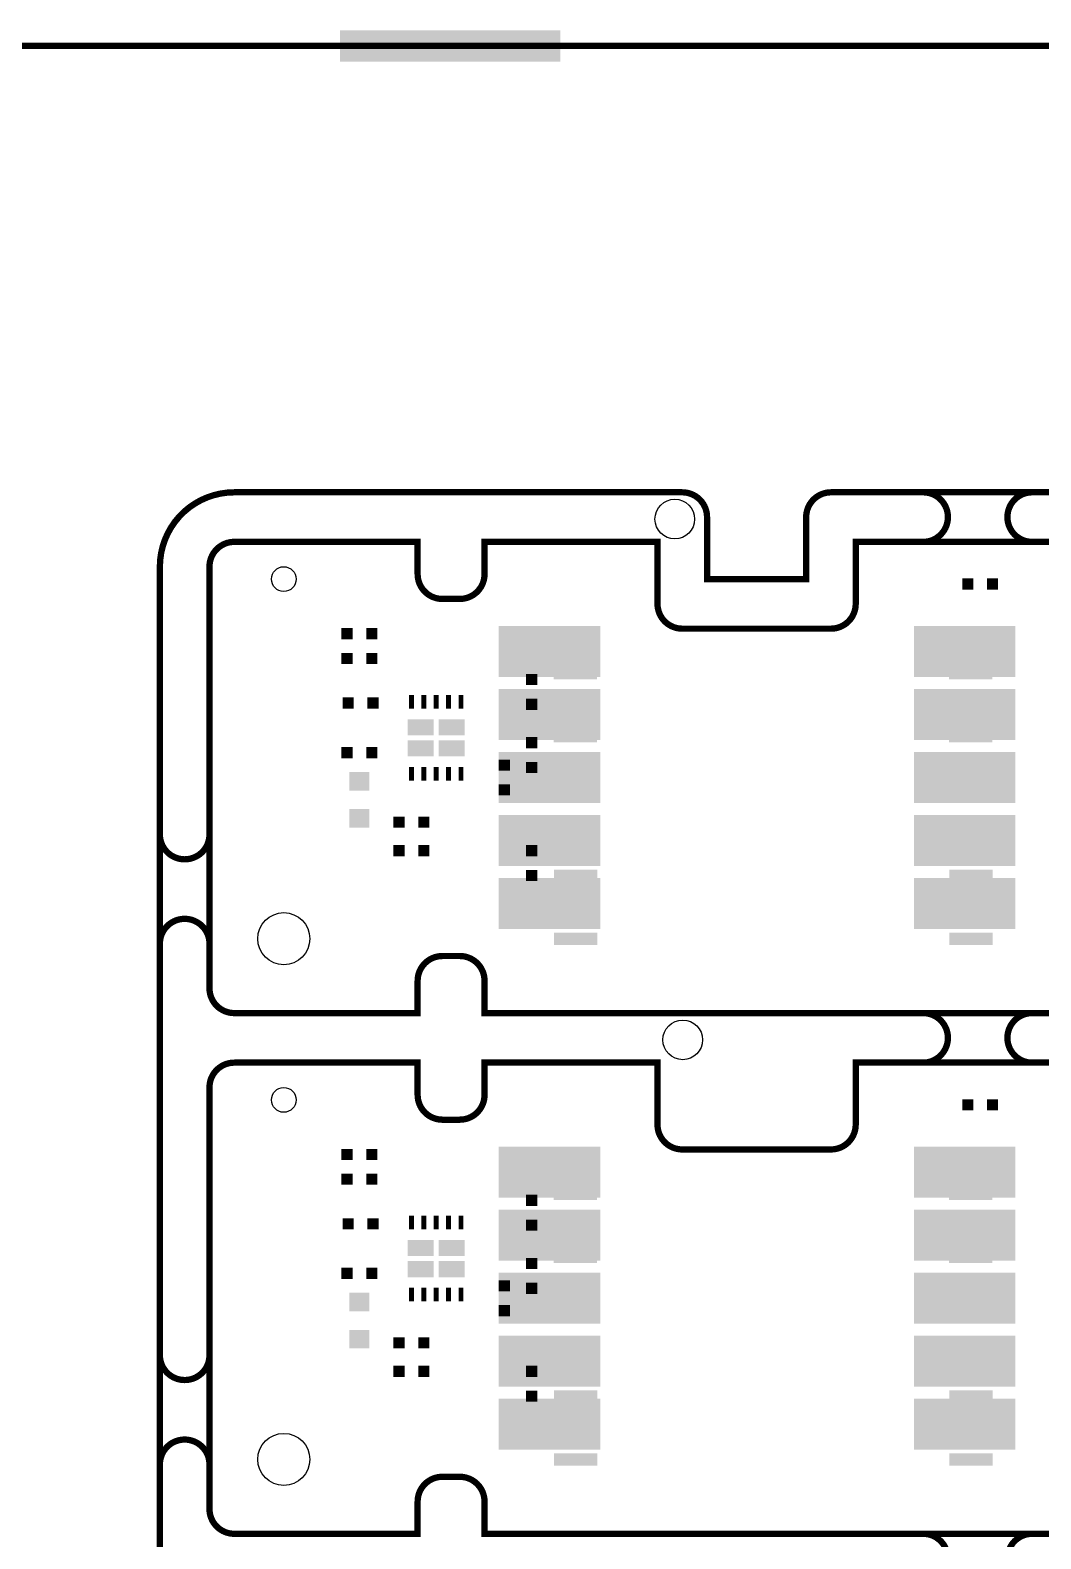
# Model space of a CAD drawing. Header units: inches. Extents: x -27 to 277, y -39 to 189.
# Drawn here: x 124.8 to 165.6, y 127.8 to 188.6 of the extents above; entities that cross this region are included whole.
import ezdxf

# ---------------------------------------------------------------- set-up
doc = ezdxf.new("R2010")
doc.units = ezdxf.units.IN
doc.header["$MEASUREMENT"] = 0
doc.layers.get('0').update_dxf_attribs({"color": 1})
for name, color, linetype in [('11_SPB', 52, 'Continuous'), ('12_SPT', 92, 'Continuous'), ('5_OL', 132, 'Continuous')]:
    doc.layers.add(name, color=color, linetype=linetype)

# ---------------------------------------------------------------- blocks, each defined once
blk = doc.blocks.new('D44ROUND2_10058X2_10058')
blk.add_circle((0, 0), 1.05)
blk = doc.blocks.new('D30RECTANGLE2_54X1_27')
blk.add_solid([(-1.27, -0.635), (1.27, -0.635), (-1.27, 0.635), (1.27, 0.635)])
blk = doc.blocks.new('D47ROUND1_6002X1_6002')
blk.add_circle((0, 0), 0.8)
blk = doc.blocks.new('D186RECTANGLE4_09999X2_05001')
blk.add_solid([(-2.049995, -1.025005), (2.049995, -1.025005), (-2.049995, 1.025005), (2.049995, 1.025005)])
blk = doc.blocks.new('D45ROUND1X1')
blk.add_circle((0, 0), 0.5)
blk = doc.blocks.new('D177SQUARE0_45001X0_45001')
blk.add_solid([(-0.225005, -0.225005), (0.225005, -0.225005), (-0.225005, 0.225005), (0.225005, 0.225005)])
blk = doc.blocks.new('D201RECTANGLE1_75001X0_48999')
blk.add_solid([(-0.875005, -0.244995), (0.875005, -0.244995), (-0.875005, 0.244995), (0.875005, 0.244995)])
blk = doc.blocks.new('D179RECTANGLE0_8X0_75001')
blk.add_solid([(-0.4, -0.375005), (0.4, -0.375005), (-0.4, 0.375005), (0.4, 0.375005)])
blk = doc.blocks.new('D203RECTANGLE0_2X0_55001')
blk.add_solid([(-0.1, -0.275005), (0.1, -0.275005), (-0.1, 0.275005), (0.1, 0.275005)])
blk = doc.blocks.new('D211RECTANGLE1_05001X0_65001')
blk.add_solid([(-0.525005, -0.325005), (0.525005, -0.325005), (-0.525005, 0.325005), (0.525005, 0.325005)])

msp = doc.modelspace()

# ---------------------------------------------------------------- linework, layer by layer
at = {"layer": '5_OL', "const_width": 0.254}
for points in [[(274.1295, 188.00064), (-24.5999, 188.00064)], [(132.99948, 169.99966), (151.0792, 169.99966)], [(157.08122, 169.99966), (251.00026, 169.99966)], [(152.07996, 168.9989), (152.07996, 166.49954), (156.08046, 166.49954), (156.08046, 168.9989)], [(140.40104, 166.7002), (140.40104, 168.00068), (132.99948, 168.00068)], [(140.40104, 166.7002), (140.40104, 168.00068), (132.99948, 168.00068)], [(150.08098, 165.49878), (150.08098, 168.00068), (143.10106, 168.00068), (143.10106, 166.7002)], [(150.08098, 165.49878), (150.08098, 168.00068), (143.10106, 168.00068), (143.10106, 166.7002)], [(249.9995, 163.4998), (249.9995, 168.00068), (158.07944, 168.00068), (158.07944, 165.49878)], [(249.9995, 163.4998), (249.9995, 168.00068), (158.07944, 168.00068), (158.07944, 165.49878)], [(129.99974, -18.00098), (129.99974, 166.99992)], [(132.00126, 166.99992), (132.00126, 149.9997)], [(132.00126, 166.99992), (132.00126, 149.9997)], [(142.1003, 165.69944), (141.39926, 165.69944)], [(142.1003, 165.69944), (141.39926, 165.69944)], [(157.08122, 164.50056), (151.0792, 164.50056)], [(157.08122, 164.50056), (151.0792, 164.50056)], [(143.10106, 150.29942), (143.10106, 148.99894), (249.9995, 148.99894), (249.9995, 153.49982)], [(143.10106, 150.29942), (143.10106, 148.99894), (249.9995, 148.99894), (249.9995, 153.49982)], [(141.39926, 151.30018), (142.1003, 151.30018)], [(141.39926, 151.30018), (142.1003, 151.30018)], [(132.99948, 148.99894), (140.40104, 148.99894), (140.40104, 150.29942)], [(132.99948, 148.99894), (140.40104, 148.99894), (140.40104, 150.29942)], [(140.40104, 145.69948), (140.40104, 146.99996), (132.99948, 146.99996)], [(140.40104, 145.69948), (140.40104, 146.99996), (132.99948, 146.99996)], [(150.08098, 144.5006), (150.08098, 146.99996), (143.10106, 146.99996), (143.10106, 145.69948)], [(150.08098, 144.5006), (150.08098, 146.99996), (143.10106, 146.99996), (143.10106, 145.69948)], [(249.9995, 142.49908), (249.9995, 146.99996), (158.07944, 146.99996), (158.07944, 144.5006)], [(249.9995, 142.49908), (249.9995, 146.99996), (158.07944, 146.99996), (158.07944, 144.5006)], [(132.00126, 145.9992), (132.00126, 128.99898)], [(132.00126, 145.9992), (132.00126, 128.99898)], [(142.1003, 144.70126), (141.39926, 144.70126)], [(142.1003, 144.69872), (141.39926, 144.69872)], [(157.08122, 143.49984), (151.0792, 143.49984)], [(157.08122, 143.49984), (151.0792, 143.49984)], [(143.10106, 129.2987), (143.10106, 128.00076), (249.9995, 128.00076), (249.9995, 132.4991)], [(143.10106, 129.30124), (143.10106, 128.00076), (249.9995, 128.00076), (249.9995, 132.4991)], [(141.39926, 130.29946), (142.1003, 130.29946)], [(141.39926, 130.29946), (142.1003, 130.29946)], [(132.99948, 128.00076), (140.40104, 128.00076), (140.40104, 129.30124)], [(132.99948, 128.00076), (140.40104, 128.00076), (140.40104, 129.2987)]]:
    msp.add_lwpolyline(points, dxfattribs=at)
for points in [[(129.99974, 166.99992, -0.414214), (132.99948, 169.99966)], [(151.0792, 169.99966, -0.414214), (152.07996, 168.9989)], [(156.08046, 168.9989, -0.414214), (157.08122, 169.99966)], [(160.79978, 169.99966, -0.414214), (161.80054, 168.9989)], [(164.20084, 168.9989, -0.41347), (165.19906, 169.99966)], [(161.80054, 168.9989, -0.414214), (160.79978, 168.00068)], [(165.19906, 168.00068, -0.413469), (164.20084, 168.9989)], [(132.99948, 168.00068, 0.414214), (132.00126, 166.99992)], [(132.99948, 168.00068, 0.414214), (132.00126, 166.99992)], [(141.39926, 165.69944, -0.414214), (140.40104, 166.7002)], [(141.39926, 165.69944, -0.414214), (140.40104, 166.7002)], [(143.10106, 166.7002, -0.414214), (142.1003, 165.69944)], [(143.10106, 166.7002, -0.414214), (142.1003, 165.69944)], [(151.0792, 164.50056, -0.413469), (150.08098, 165.49878)], [(151.0792, 164.50056, -0.413469), (150.08098, 165.49878)], [(158.07944, 165.49878, -0.413469), (157.08122, 164.50056)], [(158.07944, 165.49878, -0.413469), (157.08122, 164.50056)], [(131.0005, 155.19908, -0.414214), (129.99974, 156.19984)], [(132.00126, 156.19984, -0.414214), (131.0005, 155.19908)], [(129.99974, 151.80056, -0.414214), (131.0005, 152.79878)], [(131.0005, 152.79878, -0.41347), (132.00126, 151.80056)], [(140.40104, 150.29942, -0.41347), (141.39926, 151.30018)], [(140.40104, 150.29942, -0.41347), (141.39926, 151.30018)], [(142.1003, 151.30018, -0.414214), (143.10106, 150.29942)], [(142.1003, 151.30018, -0.414214), (143.10106, 150.29942)], [(132.00126, 149.9997, 0.41347), (132.99948, 148.99894)], [(132.00126, 149.9997, 0.41347), (132.99948, 148.99894)], [(160.79978, 148.99894, -0.41347), (161.80054, 148.00072)], [(160.79978, 148.99894, -0.41347), (161.80054, 148.00072)], [(164.20084, 148.00072, -0.413469), (165.19906, 148.99894)], [(164.20084, 148.00072, -0.413469), (165.19906, 148.99894)], [(161.80054, 148.00072, -0.414214), (160.79978, 146.99996)], [(161.80054, 148.00072, -0.414214), (160.79978, 146.99996)], [(165.19906, 146.99996, -0.414214), (164.20084, 148.00072)], [(165.19906, 146.99996, -0.414214), (164.20084, 148.00072)], [(132.99948, 146.99996, 0.414214), (132.00126, 145.9992)], [(132.99948, 146.99996, 0.414214), (132.00126, 145.9992)], [(141.39926, 144.69872, -0.414214), (140.40104, 145.69948)], [(141.39926, 144.70126, -0.413469), (140.40104, 145.69948)], [(143.10106, 145.69948, -0.414214), (142.1003, 144.69872)], [(143.10106, 145.69948, -0.414214), (142.1003, 144.70126)], [(151.0792, 143.49984, -0.414214), (150.08098, 144.5006)], [(151.0792, 143.49984, -0.414214), (150.08098, 144.5006)], [(158.07944, 144.5006, -0.41347), (157.08122, 143.49984)], [(158.07944, 144.5006, -0.41347), (157.08122, 143.49984)], [(131.0005, 134.2009, -0.41347), (129.99974, 135.19912)], [(131.0005, 134.2009, -0.41347), (129.99974, 135.19912)], [(132.00126, 135.19912, -0.414214), (131.0005, 134.2009)], [(132.00126, 135.19912, -0.414214), (131.0005, 134.2009)], [(129.99974, 130.79984, -0.414214), (131.0005, 131.8006)], [(129.99974, 130.79984, -0.414214), (131.0005, 131.8006)], [(131.0005, 131.8006, -0.414214), (132.00126, 130.79984)], [(131.0005, 131.8006, -0.414214), (132.00126, 130.79984)], [(140.40104, 129.2987, -0.41347), (141.39926, 130.29946)], [(140.40104, 129.30124, -0.413469), (141.39926, 130.29946)], [(142.1003, 130.29946, -0.414214), (143.10106, 129.2987)], [(142.1003, 130.29946, -0.41347), (143.10106, 129.30124)], [(132.00126, 128.99898, 0.413469), (132.99948, 128.00076)], [(132.00126, 128.99898, 0.413469), (132.99948, 128.00076)], [(160.79978, 128.00076, -0.414214), (161.80054, 127)], [(164.20084, 127, -0.41347), (165.19906, 128.00076)]]:
    msp.add_lwpolyline(points, format="xyb", dxfattribs=at)

# ---------------------------------------------------------------- block references
at = {"layer": '11_SPB'}
for name, p in [('D45ROUND1X1', (135.001, 166.49954)), ('D186RECTANGLE4_09999X2_05001', (145.72488, 163.58108)), ('D186RECTANGLE4_09999X2_05001', (162.47618, 163.58108)), ('D186RECTANGLE4_09999X2_05001', (145.72488, 161.04108)), ('D186RECTANGLE4_09999X2_05001', (162.47618, 161.04108)), ('D186RECTANGLE4_09999X2_05001', (145.72488, 158.50108)), ('D186RECTANGLE4_09999X2_05001', (162.47618, 158.50108)), ('D186RECTANGLE4_09999X2_05001', (145.72488, 155.96108)), ('D186RECTANGLE4_09999X2_05001', (162.47618, 155.96108)), ('D186RECTANGLE4_09999X2_05001', (145.72488, 153.42108)), ('D186RECTANGLE4_09999X2_05001', (162.47618, 153.42108)), ('D45ROUND1X1', (135.001, 145.49882)), ('D186RECTANGLE4_09999X2_05001', (145.72488, 142.58036)), ('D186RECTANGLE4_09999X2_05001', (162.47618, 142.58036)), ('D186RECTANGLE4_09999X2_05001', (145.72488, 140.04036)), ('D186RECTANGLE4_09999X2_05001', (162.47618, 140.04036)), ('D186RECTANGLE4_09999X2_05001', (145.72488, 137.50036)), ('D186RECTANGLE4_09999X2_05001', (162.47618, 137.50036)), ('D186RECTANGLE4_09999X2_05001', (145.72488, 134.96036)), ('D186RECTANGLE4_09999X2_05001', (162.47618, 134.96036)), ('D186RECTANGLE4_09999X2_05001', (145.72488, 132.42036)), ('D186RECTANGLE4_09999X2_05001', (162.47618, 132.42036))]:
    msp.add_blockref(name, p, dxfattribs=at)
at = {"layer": '12_SPT'}
for name, p in [('D45ROUND1X1', (135.001, 166.49954)), ('D177SQUARE0_45001X0_45001', (162.60064, 166.29888)), ('D177SQUARE0_45001X0_45001', (163.59886, 166.29888)), ('D177SQUARE0_45001X0_45001', (137.55116, 164.2999)), ('D177SQUARE0_45001X0_45001', (138.54938, 164.2999)), ('D177SQUARE0_45001X0_45001', (137.55116, 163.29914)), ('D177SQUARE0_45001X0_45001', (138.54938, 163.29914)), ('D177SQUARE0_45001X0_45001', (145.00098, 162.45078)), ('D201RECTANGLE1_75001X0_48999', (146.76882, 162.70478)), ('D201RECTANGLE1_75001X0_48999', (162.72002, 162.70478)), ('D177SQUARE0_45001X0_45001', (137.59942, 161.50082)), ('D177SQUARE0_45001X0_45001', (138.60018, 161.50082)), ('D203RECTANGLE0_2X0_55001', (140.14958, 161.54908)), ('D203RECTANGLE0_2X0_55001', (140.64996, 161.54908)), ('D203RECTANGLE0_2X0_55001', (141.15034, 161.54908)), ('D203RECTANGLE0_2X0_55001', (141.65072, 161.54908)), ('D203RECTANGLE0_2X0_55001', (142.1511, 161.54908)), ('D177SQUARE0_45001X0_45001', (145.00098, 161.45002)), ('D201RECTANGLE1_75001X0_48999', (146.76882, 161.43478)), ('D201RECTANGLE1_75001X0_48999', (162.72002, 161.43478)), ('D211RECTANGLE1_05001X0_65001', (140.5255, 160.52546)), ('D211RECTANGLE1_05001X0_65001', (141.77518, 160.52546)), ('D177SQUARE0_45001X0_45001', (145.00098, 159.90062)), ('D201RECTANGLE1_75001X0_48999', (146.76882, 160.16478)), ('D201RECTANGLE1_75001X0_48999', (162.72002, 160.16478)), ('D177SQUARE0_45001X0_45001', (137.55116, 159.4993)), ('D177SQUARE0_45001X0_45001', (138.54938, 159.4993)), ('D211RECTANGLE1_05001X0_65001', (140.5255, 159.67456)), ('D211RECTANGLE1_05001X0_65001', (141.77518, 159.67456)), ('D203RECTANGLE0_2X0_55001', (140.14958, 158.65094)), ('D203RECTANGLE0_2X0_55001', (140.64996, 158.65094)), ('D203RECTANGLE0_2X0_55001', (141.15034, 158.65094)), ('D203RECTANGLE0_2X0_55001', (141.65072, 158.65094)), ('D203RECTANGLE0_2X0_55001', (142.1511, 158.65094)), ('D177SQUARE0_45001X0_45001', (143.90116, 158.99892)), ('D177SQUARE0_45001X0_45001', (145.00098, 158.89986)), ('D201RECTANGLE1_75001X0_48999', (146.76882, 158.89478)), ('D201RECTANGLE1_75001X0_48999', (162.72002, 158.89478)), ('D179RECTANGLE0_8X0_75001', (138.049, 158.34868)), ('D177SQUARE0_45001X0_45001', (143.90116, 158.0007)), ('D179RECTANGLE0_8X0_75001', (138.049, 156.85008)), ('D177SQUARE0_45001X0_45001', (139.6492, 156.70022)), ('D177SQUARE0_45001X0_45001', (140.64996, 156.70022)), ('D177SQUARE0_45001X0_45001', (139.6492, 155.5496)), ('D177SQUARE0_45001X0_45001', (140.64996, 155.5496)), ('D177SQUARE0_45001X0_45001', (145.00098, 155.5496)), ('D201RECTANGLE1_75001X0_48999', (146.77898, 155.8036)), ('D201RECTANGLE1_75001X0_48999', (162.73018, 155.8036)), ('D177SQUARE0_45001X0_45001', (145.00098, 154.54884)), ('D201RECTANGLE1_75001X0_48999', (146.77898, 154.5336)), ('D201RECTANGLE1_75001X0_48999', (162.73018, 154.5336)), ('D201RECTANGLE1_75001X0_48999', (146.77898, 153.2636)), ('D201RECTANGLE1_75001X0_48999', (162.73018, 153.2636)), ('D201RECTANGLE1_75001X0_48999', (146.77898, 151.9936)), ('D201RECTANGLE1_75001X0_48999', (162.73018, 151.9936)), ('D45ROUND1X1', (135.001, 145.49882)), ('D177SQUARE0_45001X0_45001', (162.60064, 145.3007)), ('D177SQUARE0_45001X0_45001', (163.59886, 145.3007)), ('D177SQUARE0_45001X0_45001', (137.55116, 143.29918)), ('D177SQUARE0_45001X0_45001', (138.54938, 143.29918)), ('D177SQUARE0_45001X0_45001', (137.55116, 142.30096)), ('D177SQUARE0_45001X0_45001', (138.54938, 142.30096)), ('D201RECTANGLE1_75001X0_48999', (146.76882, 141.70406)), ('D201RECTANGLE1_75001X0_48999', (162.72002, 141.70406)), ('D177SQUARE0_45001X0_45001', (145.00098, 141.45006)), ('D177SQUARE0_45001X0_45001', (137.59942, 140.5001)), ('D177SQUARE0_45001X0_45001', (138.60018, 140.5001)), ('D203RECTANGLE0_2X0_55001', (140.14958, 140.5509)), ('D203RECTANGLE0_2X0_55001', (140.64996, 140.5509)), ('D203RECTANGLE0_2X0_55001', (141.15034, 140.5509)), ('D203RECTANGLE0_2X0_55001', (141.65072, 140.5509)), ('D203RECTANGLE0_2X0_55001', (142.1511, 140.5509)), ('D177SQUARE0_45001X0_45001', (145.00098, 140.4493)), ('D201RECTANGLE1_75001X0_48999', (146.76882, 140.43406)), ('D201RECTANGLE1_75001X0_48999', (162.72002, 140.43406)), ('D211RECTANGLE1_05001X0_65001', (140.5255, 139.52474)), ('D211RECTANGLE1_05001X0_65001', (141.77518, 139.52474)), ('D201RECTANGLE1_75001X0_48999', (146.76882, 139.16406)), ('D201RECTANGLE1_75001X0_48999', (162.72002, 139.16406)), ('D177SQUARE0_45001X0_45001', (137.55116, 138.50112)), ('D177SQUARE0_45001X0_45001', (138.54938, 138.50112)), ('D211RECTANGLE1_05001X0_65001', (140.5255, 138.67384)), ('D211RECTANGLE1_05001X0_65001', (141.77518, 138.67384)), ('D177SQUARE0_45001X0_45001', (145.00098, 138.8999)), ('D177SQUARE0_45001X0_45001', (143.90116, 138.00074)), ('D177SQUARE0_45001X0_45001', (145.00098, 137.89914)), ('D201RECTANGLE1_75001X0_48999', (146.76882, 137.89406)), ('D201RECTANGLE1_75001X0_48999', (162.72002, 137.89406)), ('D179RECTANGLE0_8X0_75001', (138.049, 137.3505)), ('D203RECTANGLE0_2X0_55001', (140.14958, 137.65022)), ('D203RECTANGLE0_2X0_55001', (140.64996, 137.65022)), ('D203RECTANGLE0_2X0_55001', (141.15034, 137.65022)), ('D203RECTANGLE0_2X0_55001', (141.65072, 137.65022)), ('D203RECTANGLE0_2X0_55001', (142.1511, 137.65022)), ('D177SQUARE0_45001X0_45001', (143.90116, 136.99998)), ('D179RECTANGLE0_8X0_75001', (138.049, 135.84936)), ('D177SQUARE0_45001X0_45001', (139.6492, 135.6995)), ('D177SQUARE0_45001X0_45001', (140.64996, 135.6995)), ('D177SQUARE0_45001X0_45001', (139.6492, 134.54888)), ('D177SQUARE0_45001X0_45001', (140.64996, 134.54888)), ('D177SQUARE0_45001X0_45001', (145.00098, 134.54888)), ('D201RECTANGLE1_75001X0_48999', (146.77898, 134.80542)), ('D201RECTANGLE1_75001X0_48999', (162.73018, 134.80542)), ('D177SQUARE0_45001X0_45001', (145.00098, 133.55066)), ('D201RECTANGLE1_75001X0_48999', (146.77898, 133.53542)), ('D201RECTANGLE1_75001X0_48999', (162.73018, 133.53542)), ('D201RECTANGLE1_75001X0_48999', (146.77898, 132.26542)), ('D201RECTANGLE1_75001X0_48999', (162.73018, 132.26542)), ('D201RECTANGLE1_75001X0_48999', (146.77898, 130.99542)), ('D201RECTANGLE1_75001X0_48999', (162.73018, 130.99542))]:
    msp.add_blockref(name, p, dxfattribs=at)
at = {"layer": '5_OL'}
for name, p in [('D30RECTANGLE2_54X1_27', (138.5443, 188.00064)), ('D30RECTANGLE2_54X1_27', (139.8143, 188.00064)), ('D30RECTANGLE2_54X1_27', (141.0843, 188.00064)), ('D30RECTANGLE2_54X1_27', (142.3543, 188.00064)), ('D30RECTANGLE2_54X1_27', (143.6243, 188.00064)), ('D30RECTANGLE2_54X1_27', (144.8943, 188.00064)), ('D47ROUND1_6002X1_6002', (150.77948, 168.92016)), ('D44ROUND2_10058X2_10058', (135.001, 151.99868)), ('D47ROUND1_6002X1_6002', (151.09952, 147.91944)), ('D44ROUND2_10058X2_10058', (135.001, 131.0005))]:
    msp.add_blockref(name, p, dxfattribs=at)

doc.saveas('drawing.dxf')
